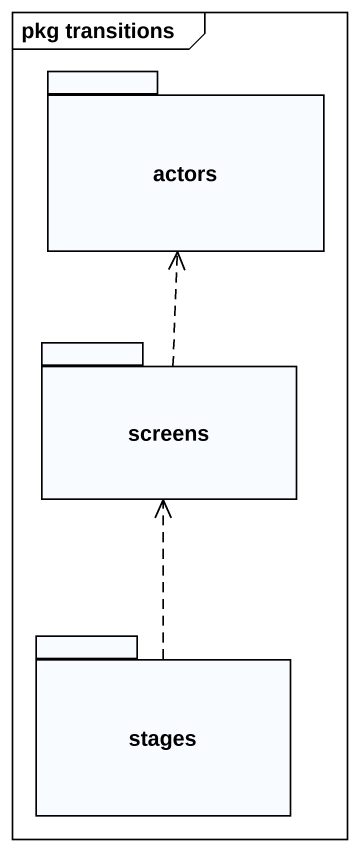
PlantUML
@startuml
mainframe pkg transitions
package actors {
}
package screens {
}
package stages {
}
screens .up.> actors
stages .up.> screens
@enduml
